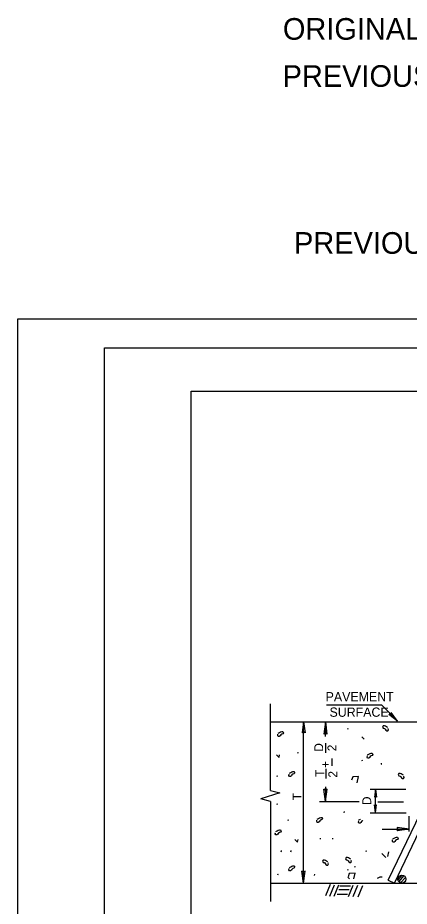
# Model space of a CAD drawing. Extents: x 78 to 441, y -47 to 245.
# Drawn here: x 77.7 to 146, y 82.7 to 237.7 of the extents above; entities that cross this region are included whole.
import ezdxf

# ---------------------------------------------------------------- set-up
doc = ezdxf.new("R2010")
doc.units = 0
doc.layers.add('Default', color=7, linetype='Continuous')
doc.layers.add('Level 1', color=7, linetype='Continuous')

msp = doc.modelspace()

# ---------------------------------------------------------------- linework, layer by layer
at = {"layer": 'Level 1'}
for p, q in [((77.67, 185.16), (440.77, 185.16)), ((77.67, -46.82), (77.67, 185.16)), ((92.8, -41.77), (92.8, 180.12)), ((92.8, 180.12), (440.77, 180.12)), ((107.93, 172.56), (435.72, 172.56)), ((107.93, -34.21), (107.93, 172.56)), ((121.76, 102.86), (121.76, 118)), ((131.57, 117.79), (141.16, 117.79)), ((141.16, 117.79), (143.98, 114.97)), ((143.98, 114.97), (142.83, 116.49)), ((121.76, 114.84), (173.6, 114.84)), ((127.57, 114.84), (127.31, 112.95)), ((127.57, 86.69), (127.57, 114.84)), ((127.57, 114.84), (127.83, 112.95)), ((131.36, 114.84), (131.07, 112.72)), ((131.36, 112.28), (131.36, 114.84)), ((131.36, 114.84), (131.65, 112.72)), ((143.98, 114.97), (142.46, 116.12)), ((131.37, 111.12), (131.37, 109.43)), ((132.54, 107.19), (132.54, 108.44)), ((131.52, 104.97), (131.52, 106.66)), ((123.39, 102.43), (120.09, 101.4)), ((121.76, 102.86), (123.39, 102.43)), ((131.38, 100.96), (131.09, 103.08)), ((131.38, 103.53), (131.38, 100.96)), ((131.38, 100.96), (131.67, 103.08)), ((139.19, 103.08), (145.43, 103.08)), ((140.12, 103.08), (139.92, 101.67)), ((140.12, 98.96), (140.12, 103.08)), ((140.12, 103.08), (140.31, 101.67)), ((142.33, 87.23), (150.21, 103.63)), ((143.42, 86.71), (151.28, 103.17)), ((121.76, 100.96), (120.09, 101.4)), ((121.76, 100.96), (121.76, 83.51)), ((130.33, 100.96), (137.27, 100.96)), ((140.51, 100.86), (145.02, 100.86)), ((140.12, 98.96), (139.92, 100.38)), ((140.12, 98.96), (140.31, 100.38)), ((139.19, 98.96), (145.46, 98.96)), ((146, 95.71), (146, 98.37)), ((146, 96.1), (143.89, 96.4)), ((141.3, 96.1), (146, 96.1)), ((146, 96.1), (143.89, 95.81)), ((127.57, 86.69), (127.28, 88.81)), ((127.57, 86.69), (127.86, 88.81)), ((142.33, 87.23), (143.42, 86.71)), ((144.06, 87.26), (144.78, 88.08)), ((144.22, 86.99), (145.04, 87.96)), ((144.51, 86.75), (145.33, 87.67)), ((121.76, 86.69), (224.92, 86.69)), ((131.44, 84.52), (132.25, 86.5)), ((132.15, 84.42), (132.96, 86.4)), ((132.91, 84.42), (133.72, 86.4)), ((133.72, 85.59), (135.54, 85.59)), ((133.92, 86.25), (135.75, 86.25)), ((135.39, 84.37), (136.2, 86.35)), ((136.2, 84.37), (137.01, 86.35)), ((137.12, 84.32), (137.93, 86.3)), ((133.41, 84.78), (135.24, 84.78))]:
    msp.add_line(p, q, dxfattribs=at)
for points in [[(142.46, 116.12), (142.75, 116.2), (142.83, 116.49)], [(135.33, 113.52), (135.28, 113.7), (135.28, 113.7)], [(142.28, 113.86), (142.05, 113.97), (141.85, 114.09), (141.66, 114.13), (141.46, 114.13), (141.35, 113.94), (141.46, 113.74), (141.66, 113.7), (141.81, 113.55), (141.93, 113.39), (142.08, 113.27), (142.28, 113.27), (142.36, 113.47), (142.32, 113.66)], [(123.12, 112.88), (123.36, 112.99), (123.55, 113.11), (123.74, 113.15), (123.94, 113.15), (124.06, 112.95), (123.94, 112.76), (123.74, 112.72), (123.59, 112.56), (123.47, 112.41), (123.32, 112.29), (123.12, 112.29), (123.04, 112.49), (123.08, 112.68)], [(127.83, 112.95), (127.57, 113.09), (127.31, 112.95)], [(131.65, 112.72), (131.36, 112.88), (131.07, 112.72)], [(137.73, 112.22), (138.13, 111.81)], [(122.83, 109.11), (123.28, 108.64), (123.38, 109.11)], [(126.58, 109.36), (126.62, 109.54), (126.63, 109.54)], [(138.74, 109.09), (138.97, 109.21), (139.17, 109.33), (139.36, 109.37), (139.56, 109.37), (139.67, 109.17), (139.56, 108.98), (139.36, 108.94), (139.21, 108.78), (139.09, 108.63), (138.93, 108.51), (138.74, 108.51), (138.66, 108.7), (138.7, 108.9)], [(137.83, 107.97), (137.79, 108.15), (137.78, 108.16)], [(141.09, 107.65), (141.13, 107.47), (141.14, 107.46)], [(122.95, 105.31), (122.99, 105.49), (123, 105.49)], [(125.08, 105.89), (125.31, 106.01), (125.5, 106.13), (125.7, 106.17), (125.89, 106.17), (126.01, 105.97), (125.89, 105.78), (125.7, 105.74), (125.54, 105.58), (125.43, 105.43), (125.27, 105.31), (125.08, 105.31), (125, 105.5), (125.04, 105.7)], [(145.03, 105.55), (144.79, 105.66), (144.6, 105.78), (144.4, 105.82), (144.21, 105.82), (144.09, 105.63), (144.21, 105.43), (144.4, 105.39), (144.56, 105.24), (144.68, 105.08), (144.83, 104.96), (145.03, 104.96), (145.1, 105.16), (145.06, 105.35)], [(136.92, 104.2), (137.15, 105.33), (136.14, 105.26), (135.95, 104.67)], [(131.67, 103.08), (131.37, 102.91), (131.09, 103.08)], [(140.31, 101.67), (140.12, 101.78), (139.92, 101.67)], [(122.95, 100.42), (122.99, 100.6), (123, 100.61)], [(139.92, 100.38), (140.12, 100.27), (140.31, 100.38)], [(124.9, 97.63), (124.95, 97.81), (124.95, 97.81)], [(129.93, 97.88), (130.16, 98), (130.35, 98.12), (130.55, 98.16), (130.74, 98.15), (130.86, 97.96), (130.74, 97.77), (130.55, 97.73), (130.39, 97.57), (130.28, 97.41), (130.12, 97.3), (129.93, 97.3), (129.85, 97.49), (129.89, 97.69)], [(134.65, 98.98), (134.7, 99.17), (134.71, 99.17)], [(137.23, 97.74), (137.47, 97.86), (137.5, 97.88)], [(137.92, 97.6), (137.85, 97.59), (137.7, 97.43), (137.58, 97.28), (137.43, 97.16), (137.23, 97.16), (137.15, 97.36), (137.19, 97.55)], [(143.89, 95.81), (144.05, 96.11), (143.89, 96.4)], [(122.7, 95.7), (122.94, 95.82), (123.13, 95.93), (123.33, 95.97), (123.52, 95.97), (123.64, 95.78), (123.52, 95.58), (123.33, 95.54), (123.17, 95.39), (123.05, 95.23), (122.9, 95.11), (122.7, 95.12), (122.63, 95.31), (122.66, 95.5)], [(143.15, 94.43), (143.39, 94.55), (143.58, 94.66), (143.78, 94.7), (143.97, 94.7), (144.09, 94.51), (143.97, 94.31), (143.78, 94.27), (143.62, 94.12), (143.5, 93.96), (143.35, 93.84), (143.15, 93.85), (143.07, 94.04), (143.11, 94.23)], [(126.04, 94.31), (126.49, 93.84), (126.59, 94.31)], [(130.49, 94.38), (130.53, 94.56), (130.54, 94.57)], [(132.64, 94.38), (132.69, 94.56), (132.69, 94.57)], [(123.65, 92.18), (123.69, 92.36), (123.7, 92.37)], [(125.32, 92.18), (125.37, 92.36), (125.37, 92.37)], [(138.49, 92.2), (138.54, 92.38), (138.54, 92.38)], [(141.23, 91.87), (141.92, 91.15)], [(142.27, 91.37), (142.43, 92.17)], [(131.81, 90.44), (131.58, 90.55), (131.38, 90.67), (131.19, 90.71), (130.99, 90.71), (130.88, 90.51), (130.99, 90.32), (131.19, 90.28), (131.34, 90.12), (131.46, 89.97), (131.62, 89.85), (131.81, 89.85), (131.89, 90.05), (131.85, 90.24)], [(135.84, 90.87), (135.6, 90.98), (135.41, 91.1), (135.21, 91.14), (135.02, 91.14), (134.9, 90.95), (135.02, 90.75), (135.21, 90.71), (135.37, 90.56), (135.49, 90.4), (135.64, 90.28), (135.84, 90.28), (135.92, 90.48), (135.88, 90.67)], [(125.08, 89.41), (125.31, 89.53), (125.5, 89.65), (125.7, 89.69), (125.89, 89.69), (126.01, 89.49), (125.89, 89.3), (125.7, 89.26), (125.54, 89.1), (125.43, 88.95), (125.27, 88.83), (125.08, 88.83), (125, 89.03), (125.04, 89.22)], [(127.86, 88.81), (127.57, 88.65), (127.28, 88.81)], [(135.32, 88.89), (135.28, 89.08), (135.27, 89.08)], [(136.34, 87.46), (136.55, 88.46), (135.53, 88.38), (135.34, 87.8)], [(136.52, 89.49), (136.57, 89.67), (136.58, 89.68)], [(123.09, 88.13), (123.13, 88.31), (123.14, 88.32)], [(129.48, 88.05), (129.53, 88.23), (129.53, 88.24)], [(135.26, 87.76), (135.55, 87.46)], [(140.49, 87.54), (140.72, 87.65), (140.92, 87.77), (141.11, 87.81), (141.28, 87.81)]]:
    msp.add_lwpolyline(points, dxfattribs=at)
msp.add_circle((144.73, 87.39), 0.696, dxfattribs=at)

# ---------------------------------------------------------------- texts
at = {"layer": 'Default'}
msp.add_text('PREVIOUS 99SPECS.', height=3.78, dxfattribs=at).set_placement((125.9, 196.54))
at = {"layer": 'Level 1'}
for s, height, p in [('ORIGINAL 99SPECS.', 3.78, (123.95, 233.9)), ('PREVIOUS 99SPECS.', 3.78, (123.9, 225.68)), ('PAVEMENT ', 1.616, (131.41, 118.42)), ('SURFACE', 1.616, (132.09, 115.73))]:
    msp.add_text(s, height=height, dxfattribs=at).set_placement(p)
for s, p in [('D', (130.98, 109.63)), ('2', (133.29, 109.71)), ('+', (132.12, 106.8)), ('T', (131.16, 105.24)), ('2', (133.44, 105.11)), ('T', (127.19, 101.15)), ('D', (139.37, 100.32))]:
    msp.add_text(s, height=1.55, rotation=90, dxfattribs=at).set_placement(p)

doc.saveas('drawing.dxf')
